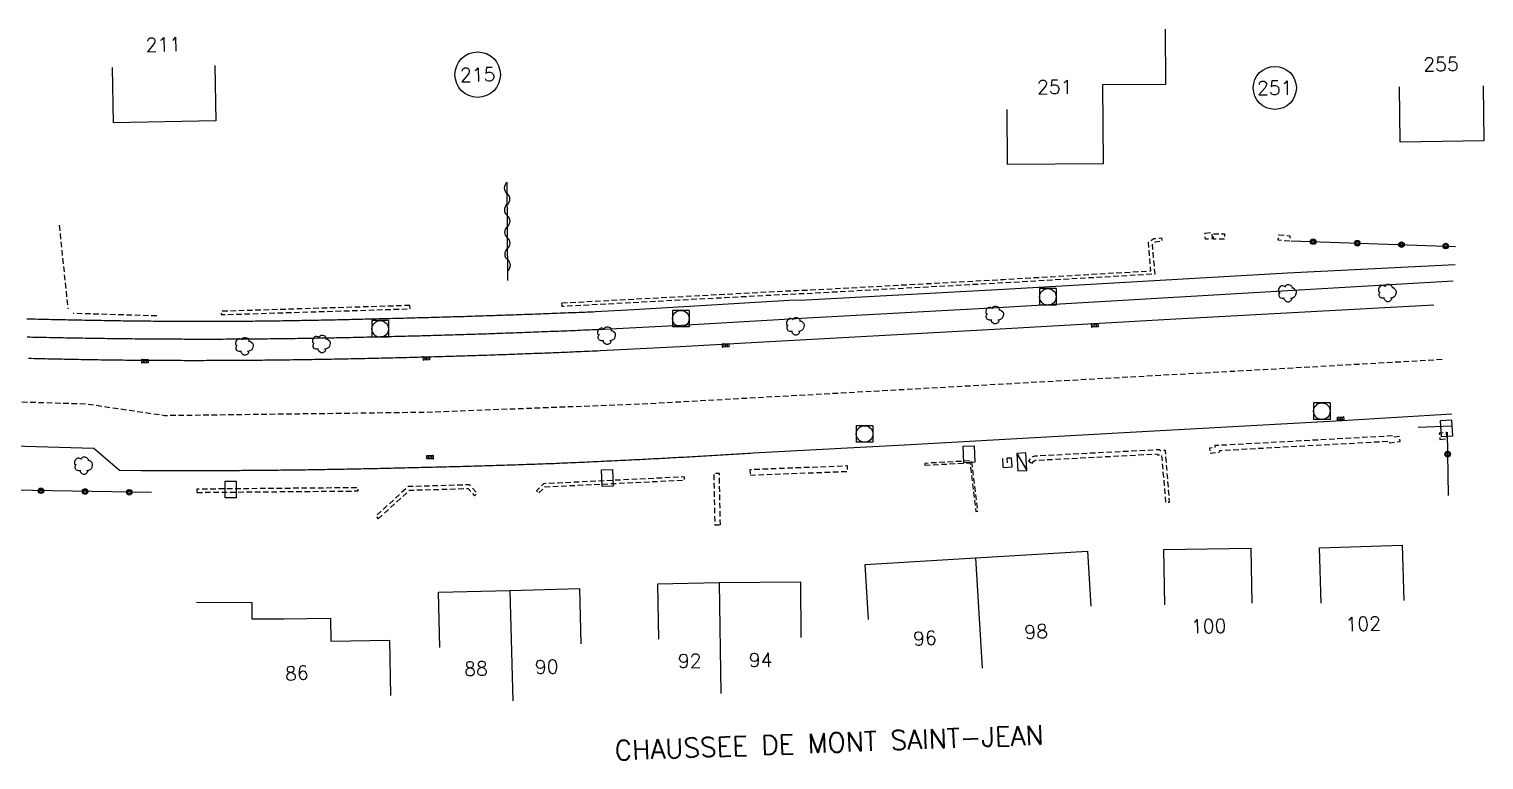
# Model space of a CAD drawing. Header units: millimetres. Extents: x 151000 to 151992, y 152687 to 153000.
# Drawn here: x 151646.2 to 151777.9, y 152824.2 to 152890.3 of the extents above; entities that cross this region are included whole.
import ezdxf
from ezdxf.enums import TextEntityAlignment as Align

# ---------------------------------------------------------------- set-up
doc = ezdxf.new("R2010")
doc.units = ezdxf.units.MM
doc.linetypes.add('DASHED', pattern=[0.75, 0.5, -0.25])
doc.layers.get('0').update_dxf_attribs({"linetype": 'CONTINUOUS'})
for name, color, linetype in [('W0001', 6, 'DASHED'), ('W0008', 7, 'CONTINUOUS'), ('W0100', 7, 'CONTINUOUS'), ('W0112', 1, 'DASHED'), ('W0300', 7, 'CONTINUOUS'), ('W0310', 3, 'CONTINUOUS'), ('W0322', 7, 'CONTINUOUS'), ('W0330', 7, 'CONTINUOUS'), ('W0400', 7, 'CONTINUOUS'), ('W0420', 7, 'CONTINUOUS'), ('W0432', 7, 'CONTINUOUS'), ('W0989', 7, 'CONTINUOUS'), ('W0991', 7, 'CONTINUOUS'), ('W1102', 7, 'CONTINUOUS'), ('W1471', 7, 'CONTINUOUS')]:
    doc.layers.add(name, color=color, linetype=linetype)
doc.styles.get("Standard").update_dxf_attribs({"font": 'romans.shx', "width": 0.85})

# ---------------------------------------------------------------- blocks, each defined once
blk = doc.blocks.new('t310o')
at = {"color": 0, "linetype": 'Continuous'}
for centre, start, end in [((-0.5, 0.38), 216.8699, 323.1304), ((0.5, -0.37), 36.8699, 143.1303)]:
    blk.add_arc(centre, 0.625, start, end, dxfattribs=at)
blk = doc.blocks.new('t322o')
at = {"color": 0, "linetype": 'Continuous'}
for radius in [0.25, 0.15]:
    blk.add_circle((0, 0), radius, dxfattribs=at)
blk = doc.blocks.new('T300')
for p, q in [((-0.8, 0.51), (-0.86, 0.34)), ((-0.86, 0.34), (-0.86, 0.17)), ((-0.86, 0.17), (-0.74, 0.06)), ((-0.69, 0.63), (-0.8, 0.51)), ((-0.8, -0.06), (-0.74, 0.06)), ((-0.74, 0.06), (-0.69, 0.11)), ((-0.57, 0.69), (-0.69, 0.63)), ((-0.46, 0.69), (-0.57, 0.69)), ((-0.29, 0.63), (-0.46, 0.69)), ((-0.29, 0.63), (-0.17, 0.74)), ((-0.23, 0.57), (-0.29, 0.63)), ((-0.17, 0.74), (-0.06, 0.8)), ((-0.06, 0.8), (0.06, 0.8)), ((0.06, 0.8), (0.23, 0.74)), ((0.23, 0.74), (0.34, 0.63)), ((0.34, 0.63), (0.4, 0.51)), ((0.46, 0.46), (0.34, 0.46)), ((0.4, 0.51), (0.4, 0.46)), ((0.57, 0.4), (0.46, 0.46)), ((0.57, 0.4), (0.69, 0.29)), ((0.69, 0.29), (0.74, 0.17)), ((0.74, 0.06), (0.69, -0.17)), ((0.74, 0.17), (0.74, 0.06)), ((-0.8, -0.17), (-0.8, -0.06)), ((-0.8, -0.23), (-0.8, -0.17)), ((-0.74, -0.34), (-0.8, -0.23)), ((-0.69, -0.4), (-0.74, -0.34)), ((-0.51, -0.46), (-0.69, -0.4)), ((-0.4, -0.46), (-0.51, -0.46)), ((-0.4, -0.46), (-0.34, -0.46)), ((-0.34, -0.46), (-0.34, -0.4)), ((-0.34, -0.51), (-0.34, -0.46)), ((-0.29, -0.63), (-0.34, -0.51)), ((-0.17, -0.74), (-0.29, -0.63)), ((-0.06, -0.8), (-0.17, -0.74)), ((0.06, -0.8), (-0.06, -0.8)), ((0.17, -0.74), (0.06, -0.8)), ((0.23, -0.69), (0.17, -0.74)), ((0.29, -0.46), (0.23, -0.46)), ((0.29, -0.63), (0.23, -0.69)), ((0.46, -0.4), (0.29, -0.46)), ((0.34, -0.51), (0.29, -0.63)), ((0.34, -0.51), (0.34, -0.46)), ((0.57, -0.34), (0.46, -0.4)), ((0.63, -0.29), (0.57, -0.34)), ((0.69, -0.17), (0.63, -0.29))]:
    blk.add_line(p, q)
blk = doc.blocks.new('T420')
for p, q in [((0.75, 0.75), (-0.75, 0.75)), ((-0.75, 0.75), (-0.75, -0.75)), ((0.75, 0.75), (0.75, -0.75)), ((0.75, -0.75), (-0.75, -0.75))]:
    blk.add_line(p, q)
blk.add_ellipse((0, 0), major_axis=(-0.53, 0.53), ratio=1, start_param=3.926991, end_param=10.210176)
blk = doc.blocks.new('T400')
for p, q in [((-0.15, 0.3), (0.15, 0.3)), ((-0.15, -0.25), (-0.15, 0.3)), ((-0.15, 0.15), (0.15, 0.15)), ((-0.15, 0), (0.15, 0)), ((0.15, 0.3), (0.15, -0.25)), ((-0.15, -0.15), (0.15, -0.15)), ((-0.15, -0.25), (-0.15, -0.3)), ((-0.15, -0.3), (0.15, -0.3)), ((0.15, -0.3), (0.15, -0.25))]:
    blk.add_line(p, q)
blk = doc.blocks.new('T432')
at = {"flags": 128}
for points in [[(-0.4, 2.1), (-0.4, 1.3)], [(-0.39, 2.1), (0.41, 2.1)], [(0, 1.7), (0.4, 1.7)], [(0.4, 1.3), (0.4, 1.7)], [(0.8, 0.8), (-0.8, 0.8)], [(-0.8, 0.8), (-0.8, 0)], [(0.8, 0.8), (-0.8, 0)], [(-0.8, 0), (0.8, 0)], [(-0.4, 1.3), (0.4, 1.3)], [(0.8, 0), (0.8, 0.8)]]:
    blk.add_lwpolyline(points, dxfattribs=at)
blk = doc.blocks.new('T1471')
at = {"color": 0, "linetype": 'Continuous', "flags": 128}
blk.add_lwpolyline([(-0.75, -0.5), (-0.75, 0.5), (0.75, 0.5), (0.75, -0.5), (-0.75, -0.5)], dxfattribs=at)

msp = doc.modelspace()

# ---------------------------------------------------------------- linework, layer by layer
at = {"layer": 'W0001', "flags": 128}
msp.add_lwpolyline([(151454.03, 152880.54), (151467.06, 152878.84), (151490.07, 152874.83), (151519.43, 152869.77), (151540.37, 152866.23), (151563.44, 152862.67), (151577.3, 152860.99), (151581.34, 152859.61), (151627.74, 152856.17), (151633.79, 152856.95), (151651.35, 152856.42), (151658.49, 152855.37), (151682.21, 152855.67), (151701.71, 152856.42), (151722.42, 152857.56), (151741.84, 152858.64), (151757.93, 152859.53), (151774.17, 152860.45)], dxfattribs=at)
at = {"layer": 'W0008', "flags": 128}
for points in [[(151775.27, 152869), (151760.1, 152868.24), (151734.42, 152866.78), (151716.54, 152865.79), (151714.99, 152865.77), (151700.96, 152864.93), (151697.49, 152864.75), (151697.24, 152864.73), (151697, 152864.72), (151696.75, 152864.71), (151696.5, 152864.7), (151696.25, 152864.69), (151696, 152864.68), (151695.76, 152864.67), (151695.51, 152864.66), (151695.26, 152864.65), (151695.01, 152864.64), (151694.76, 152864.63), (151694.51, 152864.62), (151694.27, 152864.61), (151694.02, 152864.6), (151693.77, 152864.59), (151693.52, 152864.58), (151693.27, 152864.57), (151693.03, 152864.56), (151692.78, 152864.55), (151692.53, 152864.54), (151692.28, 152864.53), (151692.03, 152864.52), (151691.78, 152864.51), (151691.54, 152864.51), (151691.29, 152864.5), (151691.04, 152864.49), (151690.79, 152864.48), (151690.54, 152864.47), (151690.29, 152864.46), (151690.05, 152864.45), (151689.8, 152864.44), (151689.55, 152864.43), (151689.3, 152864.43), (151689.05, 152864.42), (151688.81, 152864.41), (151688.56, 152864.4), (151688.31, 152864.39), (151688.06, 152864.38), (151687.81, 152864.38), (151687.56, 152864.37), (151687.32, 152864.36), (151687.07, 152864.35), (151686.82, 152864.34), (151686.57, 152864.34), (151686.32, 152864.33), (151686.07, 152864.32), (151685.83, 152864.31), (151685.58, 152864.3), (151685.33, 152864.3), (151685.08, 152864.29), (151684.83, 152864.28), (151684.58, 152864.28), (151684.34, 152864.27), (151684.09, 152864.26), (151683.84, 152864.25), (151683.59, 152864.25), (151683.34, 152864.24), (151683.09, 152864.23), (151682.85, 152864.23), (151682.6, 152864.22), (151682.35, 152864.21), (151682.1, 152864.21), (151681.85, 152864.2), (151681.6, 152864.19), (151681.36, 152864.19), (151681.11, 152864.18), (151680.86, 152864.17), (151680.61, 152864.17), (151680.36, 152864.16), (151680.11, 152864.15), (151679.87, 152864.15), (151679.62, 152864.14), (151679.37, 152864.13), (151679.12, 152864.13), (151678.87, 152864.12), (151678.62, 152864.12), (151678.37, 152864.11), (151678.13, 152864.1), (151677.88, 152864.1), (151677.63, 152864.09), (151677.38, 152864.08), (151677.13, 152864.08), (151676.88, 152864.07), (151676.64, 152864.07), (151676.39, 152864.06), (151676.14, 152864.05), (151675.89, 152864.05), (151675.64, 152864.04), (151675.39, 152864.04), (151675.15, 152864.03), (151674.9, 152864.03), (151674.65, 152864.02), (151674.4, 152864.02), (151674.15, 152864.01), (151673.9, 152864), (151673.65, 152864), (151673.41, 152863.99), (151673.16, 152863.99), (151672.91, 152863.98), (151672.66, 152863.98), (151672.41, 152863.97), (151672.16, 152863.97), (151671.92, 152863.96), (151671.67, 152863.96), (151671.42, 152863.96), (151671.17, 152863.95), (151670.92, 152863.95), (151670.67, 152863.94), (151670.42, 152863.94), (151670.18, 152863.93), (151669.93, 152863.93), (151669.68, 152863.93), (151669.43, 152863.92), (151669.18, 152863.92), (151668.93, 152863.91), (151668.69, 152863.91), (151668.44, 152863.91), (151668.19, 152863.9), (151667.94, 152863.9), (151667.69, 152863.9), (151667.44, 152863.89), (151667.19, 152863.89), (151666.95, 152863.89), (151666.7, 152863.89), (151666.45, 152863.88), (151666.2, 152863.88), (151665.95, 152863.88), (151665.7, 152863.88), (151665.46, 152863.88), (151665.21, 152863.87), (151664.96, 152863.87), (151664.71, 152863.87), (151664.46, 152863.87), (151664.21, 152863.87), (151663.96, 152863.87), (151663.72, 152863.87), (151663.47, 152863.86), (151663.22, 152863.86), (151662.97, 152863.86), (151662.72, 152863.86), (151662.47, 152863.86), (151662.22, 152863.86), (151661.97, 152863.86), (151661.72, 152863.86), (151661.47, 152863.86), (151661.22, 152863.86), (151660.97, 152863.86), (151660.72, 152863.86), (151660.47, 152863.86), (151660.22, 152863.87), (151659.98, 152863.87), (151659.73, 152863.87), (151659.48, 152863.87), (151659.23, 152863.87), (151658.98, 152863.87), (151658.73, 152863.87), (151658.48, 152863.87), (151658.23, 152863.88), (151657.98, 152863.88), (151657.73, 152863.88), (151657.48, 152863.88), (151657.23, 152863.89), (151656.98, 152863.89), (151656.73, 152863.89), (151656.48, 152863.89), (151656.23, 152863.9), (151655.98, 152863.9), (151655.73, 152863.9), (151655.48, 152863.9), (151655.23, 152863.91), (151654.98, 152863.91), (151654.73, 152863.91), (151654.48, 152863.92), (151654.23, 152863.92), (151653.98, 152863.93), (151653.73, 152863.93), (151653.49, 152863.93), (151653.24, 152863.94), (151652.99, 152863.94), (151652.74, 152863.95), (151652.49, 152863.95), (151652.24, 152863.95), (151651.99, 152863.96), (151651.74, 152863.96), (151651.49, 152863.97), (151651.24, 152863.97), (151650.99, 152863.98), (151650.74, 152863.98), (151650.49, 152863.99), (151650.24, 152863.99), (151649.99, 152864), (151649.74, 152864), (151649.49, 152864.01), (151649.24, 152864.01), (151648.99, 152864.02), (151648.74, 152864.02), (151648.49, 152864.03), (151648.24, 152864.03), (151647.99, 152864.04), (151647.74, 152864.05), (151647.49, 152864.05), (151647.25, 152864.06), (151647, 152864.06), (151646.75, 152864.07), (151646.5, 152864.08), (151646.25, 152864.08), (151646, 152864.09)], [(151775.1, 152867.51), (151759.64, 152866.62), (151734.37, 152865.15), (151716.63, 152864.16), (151705.24, 152863.5), (151697.64, 152863.13), (151697.39, 152863.12), (151697.14, 152863.11), (151696.89, 152863.1), (151696.63, 152863.09), (151696.38, 152863.08), (151696.13, 152863.07), (151695.88, 152863.06), (151695.63, 152863.04), (151695.38, 152863.03), (151695.12, 152863.02), (151694.87, 152863.01), (151694.62, 152863), (151694.37, 152862.99), (151694.12, 152862.98), (151693.87, 152862.97), (151693.62, 152862.96), (151693.36, 152862.95), (151693.11, 152862.94), (151692.86, 152862.93), (151692.61, 152862.92), (151692.36, 152862.91), (151692.11, 152862.9), (151691.85, 152862.89), (151691.6, 152862.88), (151691.35, 152862.87), (151691.1, 152862.86), (151690.85, 152862.85), (151690.6, 152862.84), (151690.34, 152862.83), (151690.09, 152862.82), (151689.84, 152862.81), (151689.59, 152862.8), (151689.34, 152862.8), (151689.09, 152862.79), (151688.83, 152862.78), (151688.58, 152862.77), (151688.33, 152862.76), (151688.08, 152862.75), (151687.83, 152862.74), (151687.58, 152862.73), (151687.32, 152862.73), (151687.07, 152862.72), (151686.82, 152862.71), (151686.57, 152862.7), (151686.32, 152862.69), (151686.07, 152862.68), (151685.81, 152862.68), (151685.56, 152862.67), (151685.31, 152862.66), (151685.06, 152862.65), (151684.81, 152862.65), (151684.56, 152862.64), (151684.3, 152862.63), (151684.05, 152862.62), (151683.8, 152862.62), (151683.55, 152862.61), (151683.3, 152862.6), (151683.05, 152862.59), (151682.79, 152862.59), (151682.54, 152862.58), (151682.29, 152862.57), (151682.04, 152862.57), (151681.79, 152862.56), (151681.54, 152862.55), (151681.28, 152862.55), (151681.03, 152862.54), (151680.78, 152862.53), (151680.53, 152862.53), (151680.28, 152862.52), (151680.03, 152862.51), (151679.78, 152862.51), (151679.53, 152862.5), (151679.28, 152862.5), (151679.03, 152862.49), (151678.78, 152862.48), (151678.53, 152862.48), (151678.28, 152862.47), (151678.03, 152862.47), (151677.78, 152862.46), (151677.53, 152862.45), (151677.28, 152862.45), (151677.03, 152862.44), (151676.78, 152862.44), (151676.53, 152862.43), (151676.28, 152862.43), (151676.03, 152862.42), (151675.78, 152862.41), (151675.53, 152862.41), (151675.28, 152862.4), (151675.03, 152862.4), (151674.78, 152862.39), (151674.53, 152862.39), (151674.28, 152862.38), (151674.03, 152862.38), (151673.78, 152862.37), (151673.53, 152862.37), (151673.28, 152862.36), (151673.03, 152862.36), (151672.78, 152862.36), (151672.53, 152862.35), (151672.28, 152862.35), (151672.03, 152862.34), (151671.78, 152862.34), (151671.53, 152862.33), (151671.28, 152862.33), (151671.03, 152862.33), (151670.78, 152862.32), (151670.53, 152862.32), (151670.28, 152862.31), (151670.03, 152862.31), (151669.78, 152862.31), (151669.53, 152862.3), (151669.28, 152862.3), (151669.03, 152862.3), (151668.78, 152862.29), (151668.53, 152862.29), (151668.28, 152862.29), (151668.03, 152862.29), (151667.78, 152862.28), (151667.53, 152862.28), (151667.28, 152862.28), (151667.03, 152862.28), (151666.78, 152862.27), (151666.53, 152862.27), (151666.28, 152862.27), (151666.03, 152862.27), (151665.78, 152862.27), (151665.53, 152862.26), (151665.28, 152862.26), (151665.03, 152862.26), (151664.78, 152862.26), (151664.53, 152862.26), (151664.28, 152862.26), (151664.03, 152862.26), (151663.78, 152862.25), (151663.53, 152862.25), (151663.28, 152862.25), (151663.02, 152862.25), (151662.78, 152862.25), (151662.53, 152862.25), (151662.28, 152862.25), (151662.03, 152862.25), (151661.78, 152862.25), (151661.53, 152862.25), (151661.28, 152862.25), (151661.03, 152862.25), (151660.78, 152862.25), (151660.53, 152862.25), (151660.28, 152862.25), (151660.03, 152862.26), (151659.78, 152862.26), (151659.53, 152862.26), (151659.28, 152862.26), (151659.03, 152862.26), (151658.78, 152862.26), (151658.53, 152862.26), (151658.28, 152862.26), (151658.03, 152862.27), (151657.78, 152862.27), (151657.53, 152862.27), (151657.28, 152862.27), (151657.03, 152862.27), (151656.78, 152862.28), (151656.53, 152862.28), (151656.28, 152862.28), (151656.04, 152862.28), (151655.79, 152862.28), (151655.54, 152862.29), (151655.29, 152862.29), (151655.04, 152862.29), (151654.79, 152862.3), (151654.54, 152862.3), (151654.29, 152862.3), (151654.04, 152862.3), (151653.79, 152862.31), (151653.54, 152862.31), (151653.29, 152862.31), (151653.04, 152862.32), (151652.79, 152862.32), (151652.54, 152862.33), (151652.29, 152862.33), (151652.04, 152862.33), (151651.79, 152862.34), (151651.54, 152862.34), (151651.29, 152862.34), (151651.04, 152862.35), (151650.79, 152862.35), (151650.54, 152862.36), (151650.29, 152862.36), (151650.04, 152862.37), (151649.79, 152862.37), (151649.55, 152862.37), (151649.3, 152862.38), (151649.05, 152862.38), (151648.8, 152862.39), (151648.55, 152862.39), (151648.3, 152862.4), (151648.05, 152862.4), (151647.8, 152862.41), (151647.55, 152862.41), (151647.3, 152862.42), (151647.05, 152862.42), (151646.8, 152862.43), (151646.55, 152862.43), (151646.3, 152862.44), (151646.05, 152862.44)], [(151646.17, 152860.54), (151646.42, 152860.54), (151646.67, 152860.53), (151646.92, 152860.53), (151647.17, 152860.52), (151647.42, 152860.51), (151647.67, 152860.51), (151647.92, 152860.5), (151648.17, 152860.5), (151648.42, 152860.49), (151648.67, 152860.49), (151648.92, 152860.48), (151649.17, 152860.48), (151649.42, 152860.47), (151649.67, 152860.46), (151649.92, 152860.46), (151650.18, 152860.45), (151650.43, 152860.45), (151650.68, 152860.45), (151650.93, 152860.44), (151651.18, 152860.44), (151651.44, 152860.43), (151651.69, 152860.43), (151651.94, 152860.42), (151652.19, 152860.42), (151652.44, 152860.42), (151652.7, 152860.41), (151652.95, 152860.41), (151653.2, 152860.41), (151653.45, 152860.4), (151653.7, 152860.4), (151653.96, 152860.4), (151654.21, 152860.39), (151654.46, 152860.39), (151654.71, 152860.39), (151654.97, 152860.38), (151655.22, 152860.38), (151655.47, 152860.38), (151655.72, 152860.38), (151655.97, 152860.38), (151656.23, 152860.37), (151656.48, 152860.37), (151656.73, 152860.37), (151656.98, 152860.37), (151657.23, 152860.37), (151657.49, 152860.36), (151657.74, 152860.36), (151657.99, 152860.36), (151658.24, 152860.36), (151658.49, 152860.36), (151658.75, 152860.36), (151659, 152860.36), (151659.25, 152860.36), (151659.5, 152860.36), (151659.75, 152860.36), (151660.01, 152860.36), (151660.26, 152860.35), (151660.51, 152860.35), (151660.76, 152860.35), (151661.01, 152860.35), (151661.27, 152860.35), (151661.52, 152860.35), (151661.77, 152860.35), (151662.02, 152860.35), (151662.27, 152860.36), (151662.53, 152860.36), (151662.78, 152860.36), (151663.03, 152860.36), (151663.28, 152860.36), (151663.53, 152860.36), (151663.79, 152860.36), (151664.04, 152860.36), (151664.29, 152860.36), (151664.54, 152860.36), (151664.79, 152860.36), (151665.04, 152860.37), (151665.3, 152860.37), (151665.55, 152860.37), (151665.8, 152860.37), (151666.05, 152860.37), (151666.3, 152860.37), (151666.55, 152860.38), (151666.8, 152860.38), (151667.06, 152860.38), (151667.31, 152860.38), (151667.56, 152860.39), (151667.81, 152860.39), (151668.06, 152860.39), (151668.31, 152860.39), (151668.56, 152860.4), (151668.82, 152860.4), (151669.07, 152860.4), (151669.32, 152860.41), (151669.57, 152860.41), (151669.82, 152860.41), (151670.07, 152860.42), (151670.32, 152860.42), (151670.58, 152860.42), (151670.83, 152860.43), (151671.08, 152860.43), (151671.33, 152860.43), (151671.58, 152860.44), (151671.83, 152860.44), (151672.08, 152860.45), (151672.34, 152860.45), (151672.59, 152860.46), (151672.84, 152860.46), (151673.09, 152860.46), (151673.34, 152860.47), (151673.59, 152860.47), (151673.84, 152860.48), (151674.09, 152860.48), (151674.35, 152860.49), (151674.6, 152860.49), (151674.85, 152860.5), (151675.1, 152860.5), (151675.35, 152860.51), (151675.6, 152860.51), (151675.85, 152860.52), (151676.11, 152860.52), (151676.36, 152860.53), (151676.61, 152860.53), (151676.86, 152860.54), (151677.11, 152860.55), (151677.36, 152860.55), (151677.61, 152860.56), (151677.86, 152860.56), (151678.12, 152860.57), (151678.37, 152860.57), (151678.62, 152860.58), (151678.87, 152860.59), (151679.12, 152860.59), (151679.37, 152860.6), (151679.62, 152860.6), (151679.88, 152860.61), (151680.13, 152860.62), (151680.38, 152860.62), (151680.63, 152860.63), (151680.88, 152860.64), (151681.13, 152860.64), (151681.38, 152860.65), (151681.63, 152860.66), (151681.89, 152860.66), (151682.14, 152860.67), (151682.39, 152860.68), (151682.64, 152860.68), (151682.89, 152860.69), (151683.14, 152860.7), (151683.39, 152860.7), (151683.64, 152860.71), (151683.89, 152860.72), (151684.14, 152860.73), (151684.39, 152860.73), (151684.64, 152860.74), (151684.89, 152860.75), (151685.14, 152860.75), (151685.39, 152860.76), (151685.64, 152860.77), (151685.89, 152860.78), (151686.14, 152860.79), (151686.39, 152860.79), (151686.64, 152860.8), (151686.9, 152860.81), (151687.15, 152860.82), (151687.4, 152860.83), (151687.65, 152860.83), (151687.9, 152860.84), (151688.15, 152860.85), (151688.4, 152860.86), (151688.65, 152860.87), (151688.9, 152860.88), (151689.15, 152860.89), (151689.4, 152860.89), (151689.65, 152860.9), (151689.9, 152860.91), (151690.15, 152860.92), (151690.4, 152860.93), (151690.65, 152860.94), (151690.9, 152860.95), (151691.15, 152860.96), (151691.4, 152860.97), (151691.65, 152860.98), (151691.9, 152860.99), (151692.15, 152860.99), (151692.4, 152861), (151692.65, 152861.01), (151692.9, 152861.02), (151693.15, 152861.03), (151693.4, 152861.04), (151693.65, 152861.05), (151693.91, 152861.06), (151694.16, 152861.07), (151694.41, 152861.08), (151694.66, 152861.09), (151694.91, 152861.1), (151695.16, 152861.12), (151695.41, 152861.13), (151695.66, 152861.14), (151695.91, 152861.15), (151696.16, 152861.16), (151696.41, 152861.17), (151696.66, 152861.18), (151696.91, 152861.19), (151697.16, 152861.2), (151697.41, 152861.21), (151697.66, 152861.22), (151697.91, 152861.23), (151705.14, 152861.62), (151712.15, 152861.99), (151733.04, 152863.15), (151749.46, 152864.09), (151773.35, 152865.39)], [(151640.58, 152852.74), (151652.06, 152852.39), (151654.39, 152850.4), (151656.35, 152850.39), (151656.6, 152850.39), (151656.84, 152850.39), (151657.09, 152850.39), (151657.34, 152850.39), (151657.59, 152850.38), (151657.83, 152850.38), (151658.08, 152850.38), (151658.33, 152850.38), (151658.58, 152850.38), (151658.82, 152850.38), (151659.07, 152850.38), (151659.32, 152850.38), (151659.57, 152850.38), (151659.81, 152850.38), (151660.06, 152850.38), (151660.31, 152850.38), (151660.56, 152850.38), (151660.8, 152850.38), (151661.05, 152850.38), (151661.3, 152850.38), (151661.55, 152850.38), (151661.79, 152850.38), (151662.04, 152850.38), (151662.29, 152850.38), (151662.54, 152850.38), (151662.78, 152850.38), (151663.03, 152850.38), (151663.28, 152850.38), (151663.53, 152850.39), (151663.77, 152850.39), (151664.02, 152850.39), (151664.27, 152850.39), (151664.52, 152850.39), (151664.76, 152850.39), (151665.01, 152850.39), (151665.26, 152850.39), (151665.51, 152850.4), (151665.75, 152850.4), (151666, 152850.4), (151666.25, 152850.4), (151666.5, 152850.4), (151666.74, 152850.4), (151666.99, 152850.41), (151667.24, 152850.41), (151667.49, 152850.41), (151667.73, 152850.41), (151667.98, 152850.42), (151668.23, 152850.42), (151668.48, 152850.42), (151668.72, 152850.42), (151668.98, 152850.43), (151669.23, 152850.43), (151669.48, 152850.43), (151669.73, 152850.43), (151669.98, 152850.44), (151670.23, 152850.44), (151670.48, 152850.44), (151670.73, 152850.45), (151670.98, 152850.45), (151671.23, 152850.45), (151671.48, 152850.46), (151671.73, 152850.46), (151671.98, 152850.47), (151672.23, 152850.47), (151672.48, 152850.47), (151672.73, 152850.48), (151672.98, 152850.48), (151673.23, 152850.49), (151673.48, 152850.49), (151673.73, 152850.49), (151673.98, 152850.5), (151674.23, 152850.5), (151674.48, 152850.51), (151674.73, 152850.51), (151674.98, 152850.52), (151675.23, 152850.52), (151675.48, 152850.53), (151675.73, 152850.53), (151675.98, 152850.54), (151676.23, 152850.54), (151676.48, 152850.55), (151676.73, 152850.55), (151676.98, 152850.56), (151677.23, 152850.56), (151677.48, 152850.57), (151677.73, 152850.57), (151677.98, 152850.58), (151678.23, 152850.58), (151678.48, 152850.59), (151678.73, 152850.6), (151678.98, 152850.6), (151679.23, 152850.61), (151679.48, 152850.61), (151679.73, 152850.62), (151679.98, 152850.62), (151680.23, 152850.63), (151680.48, 152850.64), (151680.73, 152850.64), (151680.98, 152850.65), (151681.23, 152850.65), (151681.48, 152850.66), (151681.73, 152850.67), (151681.98, 152850.67), (151682.23, 152850.68), (151682.48, 152850.68), (151682.73, 152850.69), (151682.98, 152850.7), (151683.23, 152850.7), (151683.48, 152850.71), (151683.73, 152850.72), (151683.98, 152850.72), (151684.23, 152850.73), (151684.48, 152850.74), (151684.73, 152850.74), (151684.98, 152850.75), (151685.23, 152850.75), (151685.48, 152850.76), (151685.73, 152850.77), (151685.98, 152850.77), (151686.23, 152850.78), (151686.48, 152850.79), (151686.73, 152850.8), (151686.98, 152850.8), (151687.23, 152850.81), (151687.47, 152850.82), (151687.72, 152850.82), (151687.97, 152850.83), (151688.22, 152850.84), (151688.47, 152850.85), (151688.72, 152850.85), (151688.97, 152850.86), (151689.22, 152850.87), (151689.47, 152850.88), (151689.72, 152850.89), (151689.97, 152850.89), (151690.22, 152850.9), (151690.47, 152850.91), (151690.72, 152850.92), (151690.97, 152850.93), (151691.22, 152850.94), (151691.47, 152850.95), (151691.72, 152850.96), (151691.97, 152850.96), (151692.22, 152850.97), (151692.47, 152850.98), (151692.72, 152850.99), (151692.97, 152851), (151693.22, 152851.01), (151693.47, 152851.02), (151693.72, 152851.03), (151693.97, 152851.04), (151694.22, 152851.06), (151694.47, 152851.07), (151694.72, 152851.08), (151694.97, 152851.09), (151695.22, 152851.1), (151695.48, 152851.11), (151695.73, 152851.12), (151695.98, 152851.13), (151696.23, 152851.14), (151696.48, 152851.15), (151696.73, 152851.16), (151696.98, 152851.18), (151697.23, 152851.19), (151697.48, 152851.2), (151697.73, 152851.21), (151697.98, 152851.22), (151698.23, 152851.23), (151698.48, 152851.25), (151698.73, 152851.26), (151698.98, 152851.27), (151699.23, 152851.28), (151699.48, 152851.29), (151699.73, 152851.31), (151699.98, 152851.32), (151700.23, 152851.33), (151700.48, 152851.34), (151700.74, 152851.35), (151700.99, 152851.37), (151701.24, 152851.38), (151701.49, 152851.39), (151701.74, 152851.4), (151701.99, 152851.42), (151702.24, 152851.43), (151702.49, 152851.44), (151702.74, 152851.46), (151702.99, 152851.47), (151703.24, 152851.48), (151703.49, 152851.5), (151703.74, 152851.51), (151703.99, 152851.52), (151704.24, 152851.54), (151704.49, 152851.55), (151704.74, 152851.56), (151704.99, 152851.58), (151705.24, 152851.59), (151705.49, 152851.6), (151705.74, 152851.62), (151705.99, 152851.63), (151706.24, 152851.65), (151706.49, 152851.66), (151706.74, 152851.68), (151706.99, 152851.69), (151707.24, 152851.7), (151707.5, 152851.72), (151707.75, 152851.73), (151708, 152851.75), (151708.25, 152851.76), (151708.5, 152851.78), (151708.75, 152851.79), (151709, 152851.81), (151709.25, 152851.82), (151709.5, 152851.84), (151709.75, 152851.85), (151710, 152851.87), (151710.25, 152851.88), (151710.5, 152851.9), (151710.75, 152851.91), (151711, 152851.93), (151711.25, 152851.94), (151711.5, 152851.96), (151711.75, 152851.98), (151725.99, 152852.75), (151735.62, 152853.28), (151746.94, 152853.91), (151765.02, 152854.91), (151774.99, 152855.5)]]:
    msp.add_lwpolyline(points, dxfattribs=at)
at = {"layer": 'W0100', "flags": 128}
for points in [[(151749.03, 152890.34), (151749.06, 152885.34), (151743.36, 152885.31), (151743.41, 152878.13), (151734.76, 152878.07), (151734.73, 152883.07)], [(151663.03, 152887.04), (151663.12, 152882.04), (151653.86, 152881.87), (151653.76, 152886.86)], [(151777.81, 152885.22), (151777.89, 152880.22), (151770.32, 152880.11), (151770.25, 152885.11)], [(151722.17, 152836.89), (151721.87, 152841.88), (151731.86, 152842.48), (151742, 152843.09), (151742.31, 152838.1)], [(151749, 152838.22), (151748.91, 152843.22), (151756.8, 152843.36), (151756.88, 152838.36)], [(151763.16, 152838.38), (151763, 152843.38), (151770.49, 152843.61), (151770.65, 152838.61)], [(151716.1, 152835.26), (151716.07, 152840.26), (151708.66, 152840.2), (151703.1, 152840.1), (151703.18, 152835.11)], [(151683.38, 152834.37), (151683.26, 152839.36), (151689.72, 152839.52), (151696.03, 152839.69), (151696.16, 152834.69)], [(151661.37, 152838.45), (151666.37, 152838.42), (151666.36, 152836.96), (151669.27, 152836.94), (151673.5, 152837.01), (151673.53, 152834.93), (151678.83, 152835.02), (151678.91, 152830.02)]]:
    msp.add_lwpolyline(points, dxfattribs=at)
at = {"layer": 'W0112', "flags": 128}
for points in [[(151648.93, 152872.58), (151649.72, 152865.02)], [(151657.77, 152864.37), (151650.19, 152864.6)]]:
    msp.add_lwpolyline(points, dxfattribs=at)
for points in [[(151752.64, 152871.88), (151753.23, 152871.94), (151753.29, 152871.36), (151752.69, 152871.31)], [(151753.4, 152871.82), (151754.41, 152871.81), (151754.4, 152871.31), (151753.4, 152871.32)], [(151759.31, 152871.73), (151760.33, 152871.64), (151760.29, 152871.14), (151759.27, 152871.23)], [(151694.44, 152865.55), (151715.69, 152866.69), (151716.43, 152866.7), (151734.4, 152867.68), (151747.74, 152868.46), (151747.52, 152871.04), (151748.02, 152871.37), (151748.7, 152871.45), (151748.74, 152871.13), (151748.14, 152871.05), (151747.86, 152870.87), (151748.09, 152868.16), (151734.42, 152867.36), (151716.44, 152866.38), (151715.7, 152866.36), (151694.46, 152865.23)], [(151680.68, 152865.32), (151663.59, 152864.79), (151663.6, 152864.49), (151680.69, 152865.02)], [(151753.1, 152851.96), (151753.97, 152852.06), (151753.97, 152852.2), (151769.35, 152853.04), (151769.35, 152852.9), (151770.31, 152853), (151770.26, 152853.45), (151769.8, 152853.4), (151769.8, 152853.52), (151753.54, 152852.63), (151753.53, 152852.47), (151753.05, 152852.41)], [(151773.9, 152853.2), (151774.55, 152853.27), (151774.49, 152853.82), (151773.84, 152853.75)], [(151736.97, 152851.03), (151737.14, 152851.24), (151737.3, 152851.31), (151748.3, 152851.88), (151748.33, 152851.79), (151748.71, 152851.81), (151749.07, 152847.49), (151749.44, 152847.52), (151749.06, 152852.2), (151748.59, 152852.17), (151748.56, 152852.26), (151737.22, 152851.68), (151736.91, 152851.55), (151736.68, 152851.27)], [(151711.47, 152849.97), (151720.29, 152850.3), (151720.27, 152850.79), (151711.45, 152850.45)], [(151727.28, 152850.86), (151731.37, 152851.08), (151731.89, 152846.67), (151732.07, 152846.69), (151731.52, 152851.26), (151727.27, 152851.03)], [(151677.81, 152846.01), (151680.65, 152848.6), (151685.94, 152848.75), (151686.52, 152848.08), (151686.76, 152848.3), (151686.08, 152849.08), (151680.52, 152848.92), (151677.59, 152846.25)], [(151692.34, 152848.35), (151692.89, 152848.9), (151705.54, 152849.52), (151705.52, 152849.8), (151692.76, 152849.18), (151692.15, 152848.55)], [(151708.78, 152845.46), (151708.69, 152850.11), (151708.18, 152850.1), (151708.27, 152845.45)], [(151661.39, 152848.4), (151675.98, 152848.53), (151675.98, 152848.82), (151661.39, 152848.69)]]:
    msp.add_lwpolyline(points, close=True, dxfattribs=at)
at = {"layer": 'W0310', "flags": 128}
msp.add_lwpolyline([(151689.46, 152876.46), (151689.52, 152867.57)], dxfattribs=at)
at = {"layer": 'W0322', "flags": 128}
for points in [[(151760.43, 152871.16), (151775.31, 152870.67)], [(151774.56, 152853.86), (151774.66, 152848.13)], [(151657.28, 152848.38), (151632.1, 152848.81)]]:
    msp.add_lwpolyline(points, dxfattribs=at)
at = {"layer": 'W0330'}
msp.add_lwpolyline([(151771.94, 152854.31), (151774.94, 152854.42)], dxfattribs=at)
at = {"layer": 'W1102', "flags": 128}
for points in [[(151731.86, 152842.48), (151732.46, 152832.49)], [(151708.66, 152840.2), (151708.83, 152830.2)], [(151689.72, 152839.52), (151689.99, 152829.52)]]:
    msp.add_lwpolyline(points, dxfattribs=at)
at = {"layer": 'W1102'}
for centre, radius in [((151686.81, 152886.22), 2.06), ((151758.96, 152885.02), 1.95)]:
    msp.add_circle(centre, radius, dxfattribs=at)

# ---------------------------------------------------------------- block references
at = {"layer": 'W0300'}
for p in [(151760.15, 152866.42), (151769.2, 152866.45), (151733.65, 152864.45), (151715.61, 152863.44), (151665.74, 152861.61), (151672.71, 152861.82), (151698.53, 152862.58), (151651.19, 152850.82)]:
    msp.add_blockref('T300', p, dxfattribs=at)
at = {"layer": 'W0310', "rotation": 270.3947909493336}
for p in [(151689.47, 152875.46), (151689.48, 152873.46), (151689.49, 152871.46), (151689.51, 152869.46)]:
    msp.add_blockref('t310o', p, dxfattribs=at)
at = {"layer": 'W0322'}
for p, rotation in [((151762.43, 152871.09), 358.1140961092258), ((151766.43, 152870.96), 358.1140961092258), ((151770.43, 152870.83), 358.1140961092258), ((151774.43, 152870.7), 358.1140961092258), ((151774.6, 152851.86), 271.0632309283841), ((151647.28, 152848.55), 179.0197865495964), ((151651.28, 152848.48), 179.0197865495964), ((151655.28, 152848.41), 179.0197865495964)]:
    msp.add_blockref('t322o', p, dxfattribs=dict(at, rotation=rotation))
at = {"layer": 'W0400'}
for p, rotation in [((151742.66, 152863.53), 273.2755516413478), ((151709.24, 152861.7), 273.0731162169967), ((151656.68, 152860.27), 269.5793822978857), ((151682.16, 152860.54), 271.5380200233478), ((151764.93, 152855.09), 93.17161107029628), ((151682.52, 152851.59), 91.41668334751347)]:
    msp.add_blockref('T400', p, dxfattribs=dict(at, rotation=rotation))
at = {"layer": 'W0420'}
for p in [(151738.42, 152866.1), (151705.2, 152864.13), (151677.99, 152863.2), (151763.22, 152855.75), (151721.83, 152853.69)]:
    msp.add_blockref('T420', p, dxfattribs=at)
at = {"layer": 'W0432', "rotation": 93.20722010763491}
msp.add_blockref('T432', (151736.46, 152851.18), dxfattribs=at)
at = {"layer": 'W1471'}
for p, rotation in [((151774.49, 152854.2), 93.3628452007189), ((151731.28, 152851.85), 93.13741886220913), ((151698.55, 152849.7), 92.43924438512298), ((151664.46, 152848.66), 90.29094186771285)]:
    msp.add_blockref('T1471', p, dxfattribs=dict(at, rotation=rotation))

# ---------------------------------------------------------------- texts
at = {"layer": 'W0989'}
msp.add_text('CHAUSSEE DE MONT SAINT-JEAN', height=1.75, rotation=2.0934, dxfattribs=at).set_placement((151718.62, 152825.74), align=Align.MIDDLE)
at = {"layer": 'W0991'}
for s, rotation, p in [('211', 1.1031, (151658.36, 152888.95)), ('255', 0.8317, (151774, 152887.17)), ('215', 1.1031, (151686.81, 152886.22)), ('251', 0.3723, (151739.04, 152885.1)), ('251', 0.3723, (151758.96, 152885.02)), ('98', 3.4662, (151737.36, 152835.8)), ('100', 0.9982, (151752.97, 152836.29)), ('102', 1.7734, (151766.96, 152836.5)), ('96', 3.4303, (151727.29, 152835.19)), ('92', 0.96, (151706, 152833.15)), ('94', 0.4498, (151712.42, 152833.23)), ('86', 3.789, (151670.44, 152832.04)), ('88', 1.376, (151686.66, 152832.44)), ('90', 1.547, (151693.06, 152832.61))]:
    msp.add_text(s, height=1.25, rotation=rotation, dxfattribs=at).set_placement(p, align=Align.MIDDLE)

doc.saveas('drawing.dxf')
